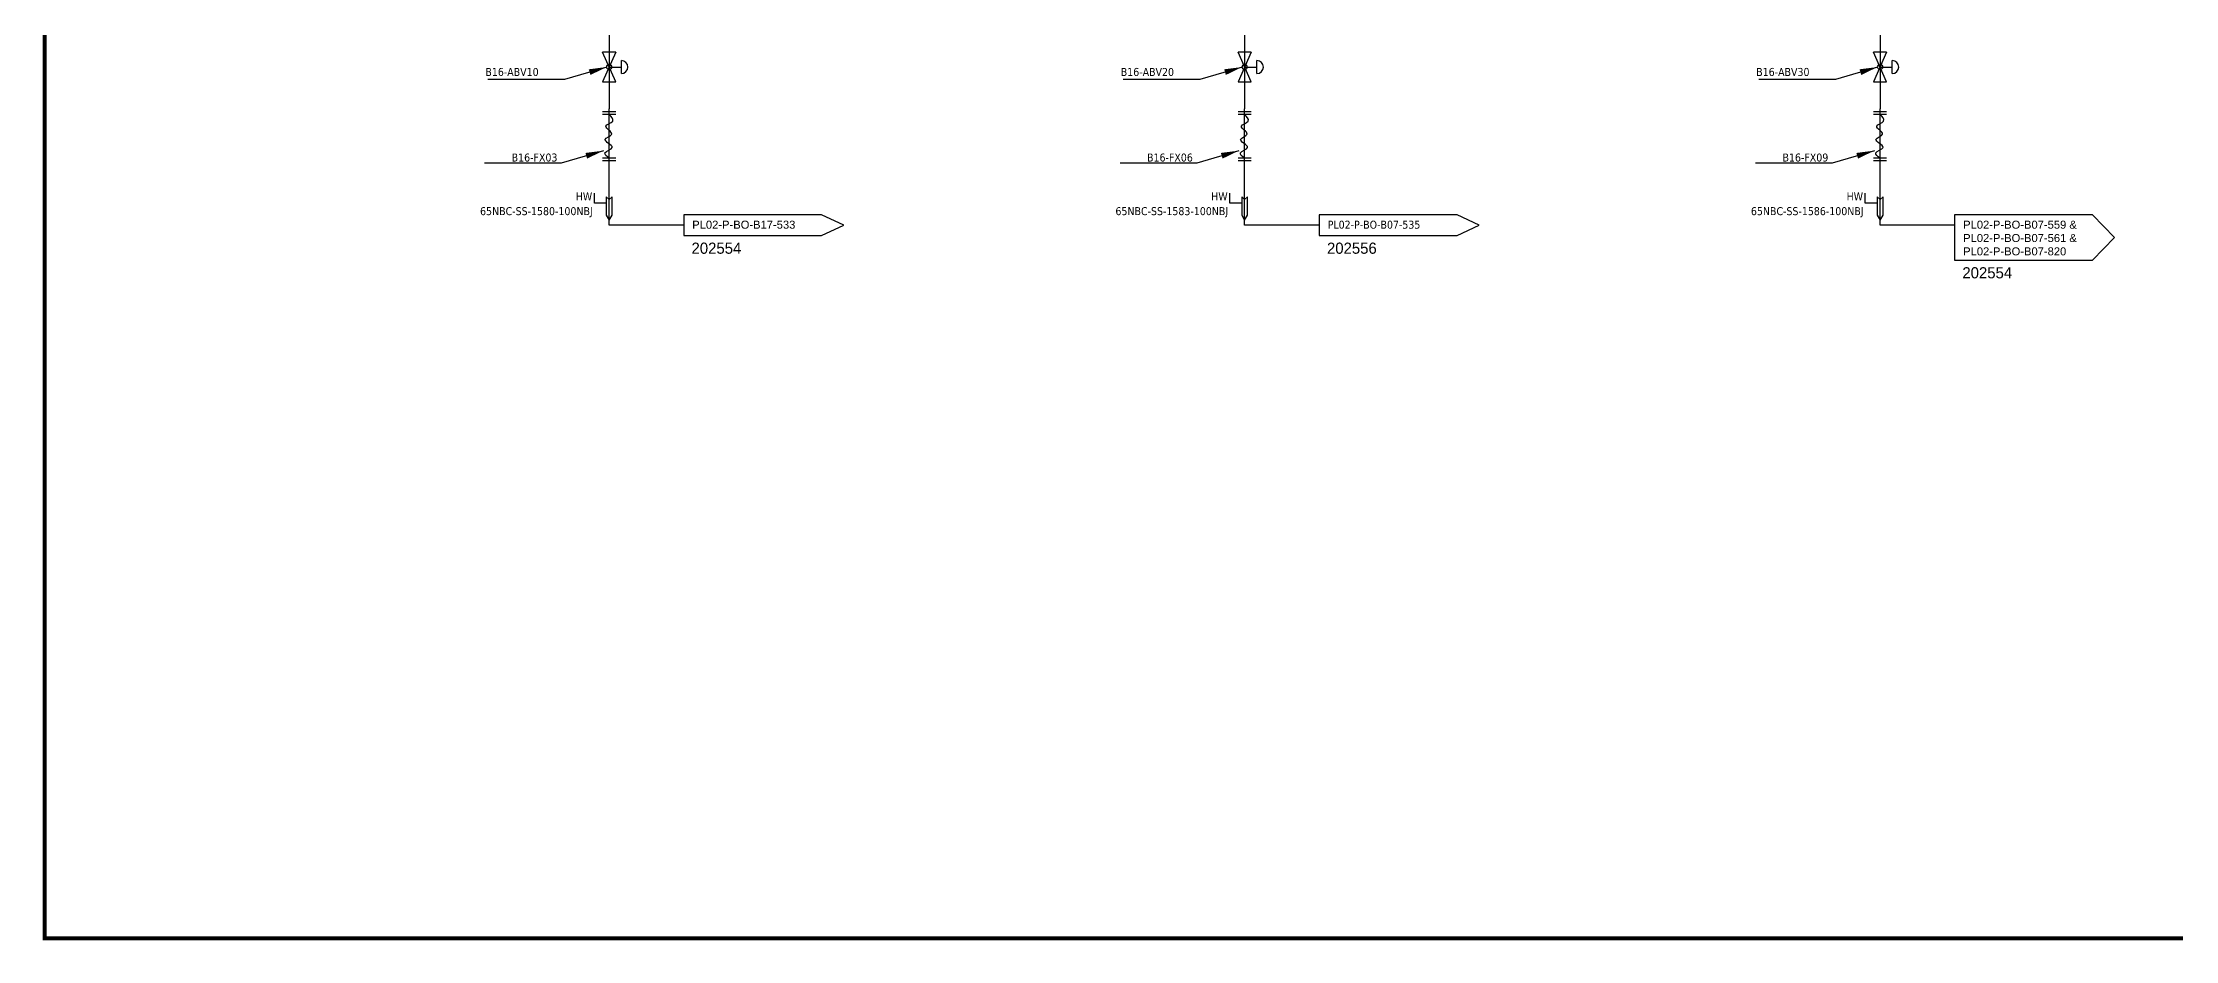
# Model space of a CAD drawing. Header units: millimetres. Extents: x -6314 to 11113, y -129 to 3675.
# Drawn here: x 5992 to 8968, y 51 to 1304 of the extents above; entities that cross this region are included whole.
import ezdxf

# ---------------------------------------------------------------- set-up
doc = ezdxf.new("R2010")
doc.units = ezdxf.units.MM
doc.layers.add('HW LINE', color=1, linetype='Continuous')
doc.layers.add('Reference', color=6, linetype='Continuous')
doc.layers.add('TITLE TEXT', color=7, linetype='Continuous', lineweight=20)
doc.dimstyles.new('ISO-25', dxfattribs={"dimtxt": 2.5, "dimasz": 2.5, "dimexe": 1.25, "dimexo": 0.625, "dimtad": 1, "dimtxsty": 'Standard', "dimcen": 2.5, "dimadec": 0, "dimazin": 0, "dimtfac": 1, "dimtmove": 0, "dimatfit": 3, "dimfxl": 1, "dimarcsym": 0})

msp = doc.modelspace()

# ---------------------------------------------------------------- linework, layer by layer
at = {"linetype": 'Continuous', "lineweight": -3}
for p, q in [((6791.5, 1248.7), (6773.2, 1290.3)), ((6791.5, 1290.3), (6773.2, 1248.7)), ((6791.5, 1290.3), (6773.2, 1290.3)), ((7678.2, 1248.7), (7660, 1290.3)), ((7678.2, 1290.3), (7660, 1248.7)), ((7678.2, 1290.3), (7660, 1290.3)), ((8565, 1248.7), (8546.8, 1290.3)), ((8565, 1290.3), (8546.8, 1248.7)), ((8565, 1290.3), (8546.8, 1290.3)), ((6782.4, 1269.5), (6799.3, 1269.5)), ((6799.3, 1260.4), (6799.3, 1278.6)), ((7669.1, 1269.5), (7686.1, 1269.5)), ((7686.1, 1260.4), (7686.1, 1278.6)), ((8555.9, 1269.5), (8572.8, 1269.5)), ((8572.8, 1260.4), (8572.8, 1278.6)), ((6773.2, 1248.7), (6791.5, 1248.7)), ((7660, 1248.7), (7678.2, 1248.7)), ((8546.8, 1248.7), (8565, 1248.7)), ((6791.5, 1207.2), (6773.2, 1207.2)), ((6791.5, 1203.4), (6773.2, 1203.4)), ((7678.2, 1207.2), (7660, 1207.2)), ((7678.2, 1203.4), (7660, 1203.4)), ((8565, 1207.2), (8546.8, 1207.2)), ((8565, 1203.4), (8546.8, 1203.4)), ((6791.5, 1142.3), (6773.2, 1142.3)), ((6791.5, 1138.5), (6773.2, 1138.5)), ((7678.2, 1142.3), (7660, 1142.3)), ((7678.2, 1138.5), (7660, 1138.5)), ((8565, 1142.3), (8546.8, 1142.3)), ((8565, 1138.5), (8546.8, 1138.5))]:
    msp.add_line(p, q, dxfattribs=at)
for p, q in [((6782.4, 1048.8), (6782.4, 1211.1)), ((7669.1, 1048.8), (7669.1, 1211.1)), ((8555.9, 1048.8), (8555.9, 1211.1)), ((6886.3, 1048.8), (6782.4, 1048.8)), ((7773.1, 1048.8), (7669.1, 1048.8)), ((8659.8, 1048.8), (8555.9, 1048.8))]:
    msp.add_line(p, q)
for points in [[(6782.4, 1446.2), (6782.4, 1300.9)], [(7669.1, 1446.2), (7669.1, 1300.9)], [(8555.9, 1446.2), (8555.9, 1300.9)], [(6782.4, 1300.9), (6782.4, 1211.1), (6782.4, 1211.1)], [(7669.1, 1300.9), (7669.1, 1211.1), (7669.1, 1211.1)], [(8555.9, 1300.9), (8555.9, 1211.1), (8555.9, 1211.1)]]:
    msp.add_lwpolyline(points)
for centre in [(6782.4, 1269.5), (7669.1, 1269.5), (8555.9, 1269.5)]:
    msp.add_circle(centre, 3.45)
for centre in [(6799.3, 1269.5), (7686.1, 1269.5), (8572.8, 1269.5)]:
    msp.add_arc(centre, 9.1, 270, 90, dxfattribs=at)
for points in [[(6782.4, 1142.3), (6776.4, 1149.8), (6786.6, 1157.3), (6776.6, 1168.6), (6785.8, 1175.9), (6777.7, 1186.9), (6787.3, 1194.1), (6782.4, 1203.4)], [(7669.1, 1142.3), (7663.1, 1149.8), (7673.3, 1157.3), (7663.4, 1168.6), (7672.5, 1175.9), (7664.5, 1186.9), (7674, 1194.1), (7669.1, 1203.4)], [(8555.9, 1142.3), (8549.9, 1149.8), (8560.1, 1157.3), (8550.1, 1168.6), (8559.3, 1175.9), (8551.2, 1186.9), (8560.8, 1194.1), (8555.9, 1203.4)]]:
    msp.add_spline(points, degree=3)
at = {"layer": 'HW LINE'}
for points in [[(6778.3, 1062.8), (6782.4, 1056), (6786.4, 1062.8), (6786.4, 1088.2), (6782.4, 1084.8), (6778.3, 1088.2), (6778.3, 1062.8)], [(7665, 1062.8), (7669.1, 1056), (7673.2, 1062.8), (7673.2, 1088.2), (7669.1, 1084.8), (7665, 1088.2), (7665, 1062.8)], [(8551.8, 1062.8), (8555.9, 1056), (8560, 1062.8), (8560, 1088.2), (8555.9, 1084.8), (8551.8, 1088.2), (8551.8, 1062.8)]]:
    msp.add_lwpolyline(points, close=True, dxfattribs=at)
at = {"layer": 'Reference'}
for points in [[(7078.8, 1063.3), (6886.3, 1063.3), (6886.3, 1034.2), (7078.8, 1034.2), (7109.6, 1048.8)], [(7965.5, 1063.3), (7773.1, 1063.3), (7773.1, 1034.2), (7965.5, 1034.2), (7996.3, 1048.8)], [(8852.3, 1063.3), (8659.8, 1063.3), (8659.8, 999.9), (8852.3, 999.9), (8883.1, 1031.6)]]:
    msp.add_lwpolyline(points, close=True, dxfattribs=at)
at = {"layer": 'TITLE TEXT', "ltscale": 5, "const_width": 5.38}
msp.add_lwpolyline([(11110.4, 3672.2), (11110.4, 53.6), (5994.4, 53.6), (5994.4, 3672.2)], close=True, dxfattribs=at)

# ---------------------------------------------------------------- texts
at = {"char_height": 11.166, "width": 777.184}
for s, insert, attachment_point in [('{\\fTahoma|b0|i0|c0|p34;B16-ABV10}', (6609.5, 1268.2), 1), ('{\\fTahoma|b0|i0|c0|p34;B16-ABV20}', (7496.2, 1268.2), 1), ('{\\fTahoma|b0|i0|c0|p34;B16-ABV30}', (8383, 1268.2), 1), ('{\\fTahoma|b0|i0|c0|p34;B16-FX03}', (6710.1, 1148.8), 3), ('{\\fTahoma|b0|i0|c0|p34;B16-FX06}', (7596.8, 1148.8), 3), ('{\\fTahoma|b0|i0|c0|p34;B16-FX09}', (8483.6, 1148.8), 3), ('\\pxt7,9;{\\fTahoma|b0|i0|c0|p34;65NBC-SS-1580-100NBJ}', (6602.1, 1074), 1), ('{\\fTahoma|b0|i0|c0|p34;HW}', (6758.6, 1094.5), 3), ('\\pxt9;{\\fTahoma|b0|i0|c0|p34;65NBC-SS-1583-100NBJ}', (7488.8, 1074), 1), ('{\\fTahoma|b0|i0|c0|p34;HW}', (7645.4, 1094.5), 3), ('\\pxt9;{\\fTahoma|b0|i0|c0|p34;65NBC-SS-1586-100NBJ}', (8375.6, 1074), 1), ('{\\fTahoma|b0|i0|c0|p34;HW}', (8532.1, 1094.5), 3), ('\\pxt9;{\\fArial|b0|i0|c0|p34;PL02-P-BO-B17-533}', (6898.2, 1055.1), 1), ('{\\fTahoma|b0|i0|c0|p34;PL02-P-BO-B07-535}', (7785, 1055.1), 1), ('{\\fArial|b0|i0|c0|p34;PL02-P-BO-B07-559 & ^JPL02-P-BO-B07-561 & ^JPL02-P-BO-B07-820}', (8671.8, 1055.1), 1)]:
    msp.add_mtext(s, dxfattribs=dict(at, insert=insert, attachment_point=attachment_point))
at = {"layer": 'Reference', "char_height": 15.57, "attachment_point": 1}
for s, insert in [('202554', (6897.2, 1024.5)), ('202556', (7784, 1024.5)), ('202554', (8670.7, 990.2))]:
    msp.add_mtext_dynamic_manual_height_columns(s, width=393.671, gutter_width=12.5, heights=[0], dxfattribs=dict(at, insert=insert))

# ---------------------------------------------------------------- leaders
at = {"linetype": 'Continuous', "lineweight": -3}
for points in [[(6778.9, 1269.5), (6720, 1252), (6613, 1252)], [(7665.7, 1269.5), (7606.7, 1252), (7499.8, 1252)], [(8552.4, 1269.5), (8493.5, 1252), (8386.6, 1252)], [(6774.3, 1152.8), (6715.4, 1135.3), (6608.5, 1135.3)], [(7661.1, 1152.8), (7602.2, 1135.3), (7495.2, 1135.3)], [(8547.9, 1152.8), (8488.9, 1135.3), (8382, 1135.3)]]:
    msp.add_leader(points, dimstyle='ISO-25', override={"dimscale": 10, "dimtad": 0}, dxfattribs=at)
at = {"layer": 'HW LINE'}
for points in [[(6778.3, 1079.7), (6761.8, 1079.7), (6761.8, 1093.5)], [(7665, 1079.7), (7648.6, 1079.7), (7648.6, 1093.5)], [(8551.8, 1079.7), (8535.3, 1079.7), (8535.3, 1093.5)]]:
    msp.add_leader(points, dimstyle='ISO-25', override={"dimscale": 2.5, "dimgap": 0.625, "dimtad": 0}, dxfattribs=at)

doc.saveas('drawing.dxf')
